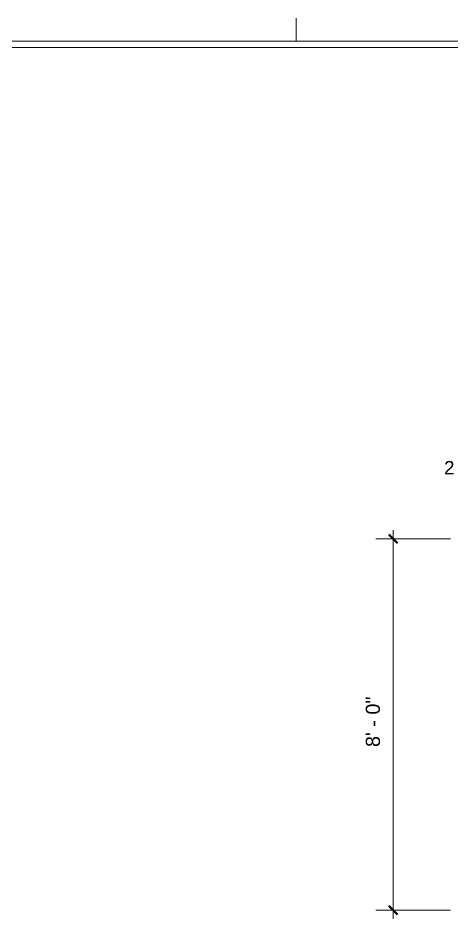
# Model space of a CAD drawing. Header units: inches. Extents: x -6061 to 13621, y -296 to 7483.
# Drawn here: x 12177.8 to 12290, y 668.3 to 901.2 of the extents above; entities that cross this region are included whole.
import ezdxf

# ---------------------------------------------------------------- set-up
doc = ezdxf.new("R2010")
doc.units = ezdxf.units.IN
doc.header["$MEASUREMENT"] = 0
doc.layers.get('0').update_dxf_attribs({"linetype": 'CONTINUOUS'})
doc.styles.add('Arial$001H0', font='arial.ttf')

msp = doc.modelspace()

# ---------------------------------------------------------------- linework, layer by layer
at = {"color": 8, "linetype": 'Continuous', "lineweight": 9, "true_color": 0x7f7f7f}
for p, q in [((12249.75212, 895.18967), (12249.75212, 901.19646)), ((11955.57972, 895.18967), (13402.25438, 895.18967))]:
    msp.add_line(p, q, dxfattribs=at)
at = {"color": 7, "linetype": 'Continuous', "lineweight": 9, "true_color": 0x000007}
for p, q in [((13402.25438, 895.18967), (11961.58651, 895.18967)), ((11963.18832, 893.58786), (13401.05302, 893.58786)), ((12274.82044, 668.29329), (12274.82044, 768.80686)), ((12274.82044, 766.56433), (12270.33538, 766.56433)), ((12274.82044, 766.56433), (12289.63719, 766.56433)), ((12274.82044, 670.53582), (12270.33538, 670.53582)), ((12274.82044, 670.53582), (12289.63719, 670.53582))]:
    msp.add_line(p, q, dxfattribs=at)
at = {"color": 7, "linetype": 'Continuous', "lineweight": 40, "true_color": 0x000007}
for p, q in [((12274.82044, 766.56433), (12273.69918, 767.6856)), ((12274.82044, 766.56433), (12275.94171, 765.44306)), ((12274.82044, 670.53582), (12273.69918, 671.65709)), ((12274.82044, 670.53582), (12275.94171, 669.41456))]:
    msp.add_line(p, q, dxfattribs=at)

# ---------------------------------------------------------------- texts
at = {"color": 7, "true_color": 0x000007, "style": 'Arial$001H0'}
msp.add_text('2 1/2"3\' - 0"', height=3.4549109, dxfattribs=at).set_placement((12287.95512, 783.22277))
msp.add_text('8\' - 0"', height=3.667117, rotation=90, dxfattribs=at).set_placement((12271.37641, 712.74318))

doc.saveas('drawing.dxf')
